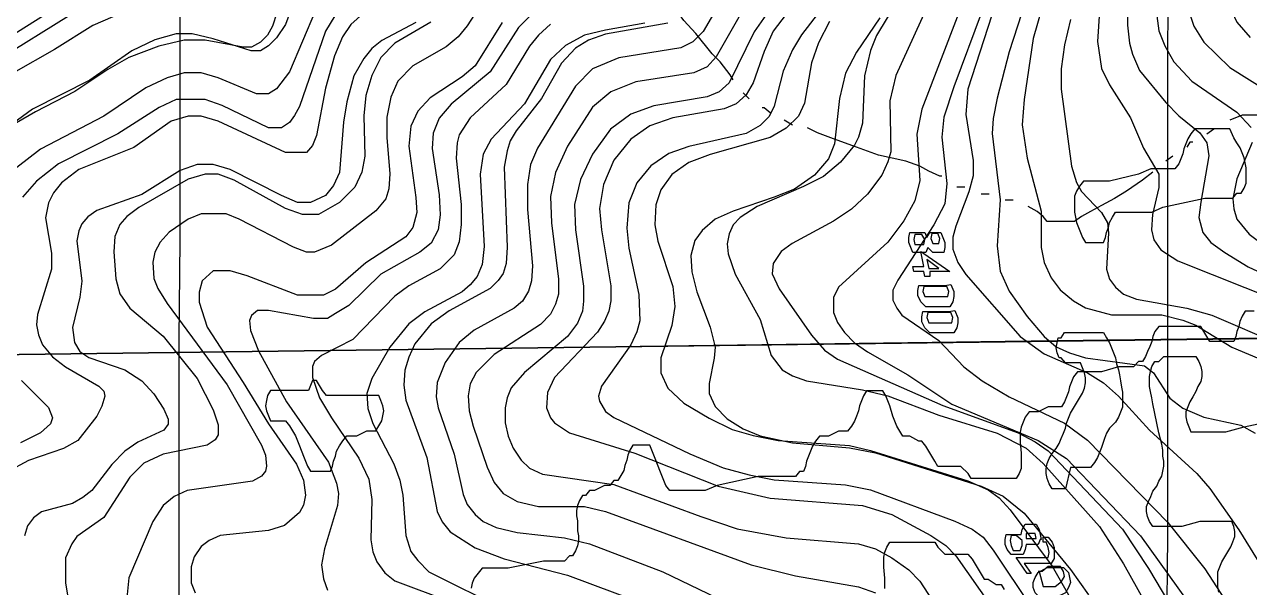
# Model space of a CAD drawing. Extents: x -0.82 to 6.83, y -0.63 to 7.9.
# Drawn here: x 1.762 to 2.406, y 3.809 to 4.105 of the extents above; entities that cross this region are included whole.
import ezdxf

# ---------------------------------------------------------------- set-up
doc = ezdxf.new("R2010")
doc.units = 0
for name, color, linetype in [('Elevations', 7, 'CONTINUOUS'), ('Grid', 7, 'CONTINUOUS'), ('topo', 7, 'CONTINUOUS'), ('topo_grid', 7, 'CONTINUOUS'), ('water', 7, 'CONTINUOUS'), ('white', 7, 'CONTINUOUS')]:
    doc.layers.add(name, color=color, linetype=linetype)

msp = doc.modelspace()

# ---------------------------------------------------------------- linework, layer by layer
at = {"layer": 'Elevations', "color": 1}
for points in [[(2.235404, 3.995707), (2.23646, 3.993061), (2.238042, 3.995707), (2.240151, 3.995707), (2.242259, 3.995707), (2.243842, 3.995707), (2.244895, 3.993061), (2.24595, 3.990415), (2.24595, 3.98777), (2.245424, 3.985124), (2.244368, 3.985124), (2.242786, 3.985124), (2.241204, 3.985124), (2.239621, 3.985124), (2.236986, 3.98777), (2.235931, 3.985124), (2.233822, 3.985124), (2.231187, 3.985124), (2.229078, 3.985124), (2.228025, 3.98777), (2.226969, 3.990415), (2.226969, 3.993061), (2.227496, 3.995707), (2.228551, 3.995707), (2.230133, 3.995707), (2.232242, 3.995707), (2.233824, 3.995707)], [(2.230659, 3.989384), (2.233294, 3.989384), (2.234876, 3.989384), (2.235403, 3.992029), (2.233821, 3.994675), (2.232768, 3.994675), (2.231185, 3.994675), (2.23013, 3.994675), (2.229603, 3.992029), (2.23013, 3.989384)], [(2.239622, 3.989913), (2.241731, 3.989913), (2.242786, 3.989913), (2.243313, 3.992559), (2.242257, 3.995204), (2.240149, 3.995204), (2.239095, 3.995204), (2.238566, 3.992559)], [(2.234877, 3.984648), (2.248585, 3.975123), (2.248585, 3.975123), (2.23804, 3.975123), (2.23804, 3.972477), (2.235405, 3.972477), (2.234878, 3.975123), (2.229605, 3.975123), (2.229076, 3.977768), (2.234876, 3.977768), (2.233296, 3.985706)], [(2.236459, 3.981473), (2.237512, 3.97671), (2.242785, 3.97671)], [(2.249112, 3.968296), (2.250694, 3.964592), (2.250694, 3.961946), (2.250168, 3.9593), (2.248586, 3.956655), (2.246477, 3.956655), (2.240678, 3.956655), (2.235932, 3.956655), (2.233297, 3.9593), (2.231717, 3.962475), (2.231717, 3.965121), (2.232244, 3.967767), (2.233826, 3.967767), (2.235934, 3.967767), (2.241734, 3.967767), (2.245952, 3.967767)], [(2.23804, 3.961973), (2.241204, 3.961973), (2.245422, 3.961973), (2.247531, 3.961973), (2.248057, 3.964619), (2.247001, 3.967264), (2.244366, 3.967264), (2.240675, 3.967264), (2.237513, 3.967264), (2.234878, 3.967264), (2.234351, 3.964619), (2.235404, 3.961973)], [(2.251221, 3.954591), (2.252803, 3.950887), (2.252803, 3.948241), (2.252277, 3.945595), (2.250695, 3.942949), (2.248586, 3.942949), (2.242786, 3.942949), (2.238041, 3.942949), (2.235403, 3.945595), (2.233821, 3.94877), (2.233821, 3.951416), (2.234347, 3.954062), (2.235929, 3.954062), (2.238038, 3.954062), (2.243838, 3.954062), (2.248056, 3.954062)], [(2.240149, 3.948267), (2.243313, 3.948267), (2.247531, 3.948267), (2.24964, 3.948267), (2.250166, 3.950913), (2.24911, 3.953559), (2.246475, 3.953559), (2.242784, 3.953559), (2.239622, 3.953559), (2.236987, 3.953559), (2.23646, 3.950913), (2.237513, 3.948267)], [(2.295511, 3.839656), (2.296037, 3.83701), (2.296564, 3.834364), (2.296037, 3.834364), (2.294984, 3.831718), (2.291821, 3.831718), (2.288657, 3.831718), (2.288131, 3.829073), (2.287078, 3.826427), (2.284969, 3.826427), (2.28286, 3.826427), (2.280752, 3.826427), (2.278643, 3.829073), (2.277587, 3.831718), (2.277587, 3.834364), (2.278114, 3.83701), (2.27917, 3.83701), (2.280752, 3.83701), (2.282334, 3.83701), (2.284443, 3.83701), (2.286025, 3.83701), (2.286551, 3.839656), (2.288134, 3.842302), (2.290242, 3.842302), (2.292351, 3.842302), (2.293933, 3.842302)], [(2.283385, 3.836481), (2.282329, 3.836481), (2.280747, 3.836481), (2.280221, 3.833835), (2.280747, 3.831189), (2.281803, 3.828543), (2.283385, 3.828543), (2.284438, 3.828543), (2.285494, 3.828543), (2.286547, 3.831189), (2.286547, 3.833835)], [(2.30342, 3.824363), (2.301838, 3.821717), (2.299729, 3.821717), (2.29762, 3.821717), (2.294985, 3.821717), (2.287604, 3.821717), (2.291294, 3.816425), (2.289185, 3.816425), (2.283386, 3.824892), (2.284439, 3.824892), (2.293931, 3.824892), (2.296566, 3.824892), (2.298148, 3.824892), (2.300257, 3.824892), (2.300783, 3.827538), (2.300257, 3.830184), (2.299201, 3.83283), (2.297619, 3.83283), (2.297619, 3.835475), (2.300257, 3.835475), (2.302366, 3.83283), (2.303419, 3.830184), (2.303419, 3.827538)], [(2.288657, 3.837539), (2.288657, 3.834893), (2.290766, 3.834893), (2.292874, 3.834893), (2.29393, 3.834893), (2.293401, 3.837539), (2.291292, 3.837539), (2.28971, 3.837539)], [(2.308165, 3.8196), (2.3108, 3.816955), (2.311329, 3.814309), (2.311856, 3.811663), (2.3108, 3.809017), (2.309218, 3.806371), (2.303946, 3.803725), (2.299728, 3.803725), (2.296037, 3.803725), (2.293402, 3.806371), (2.292346, 3.809017), (2.292346, 3.811663), (2.293402, 3.814309), (2.294984, 3.816955), (2.299729, 3.8196), (2.303947, 3.8196)], [(2.29762, 3.809599), (2.300258, 3.809599), (2.303948, 3.809599), (2.307112, 3.812245), (2.308694, 3.814891), (2.308168, 3.817537), (2.306588, 3.820183), (2.30342, 3.820183), (2.300257, 3.820183), (2.297093, 3.817537), (2.29604, 3.817537), (2.294984, 3.817537), (2.294984, 3.817537), (2.295511, 3.817537)]]:
    msp.add_lwpolyline(points, close=True, dxfattribs=at)
at = {"layer": 'Grid', "color": 1}
for points in [[(1.664384, 3.930329), (1.665437, 4.136492), (1.666493, 4.342629), (1.667019, 4.55038), (1.667546, 4.761808), (1.873176, 4.764454), (2.078806, 4.767629), (2.284963, 4.770804), (2.490593, 4.77345), (2.488484, 4.564667), (2.487958, 4.534081), (2.486375, 4.356916), (2.485849, 4.325828), (2.484267, 4.148663), (2.48374, 4.117548), (2.482158, 3.940938), (2.277582, 3.938293), (2.073007, 3.935647), (1.868431, 3.933001)], [(1.659111, 3.10467), (1.660693, 3.310807), (1.661749, 3.517499), (1.662802, 3.724165), (1.664384, 3.930329), (1.868432, 3.932974), (2.073008, 3.93562), (2.277583, 3.938266), (2.482159, 3.940912), (2.482159, 3.908739), (2.482159, 3.732632), (2.482159, 3.700485), (2.482159, 3.524378), (2.481633, 3.492205), (2.481633, 3.316125), (2.481633, 3.283422), (2.481633, 3.107845), (2.276002, 3.107845), (2.070373, 3.107845), (1.864743, 3.107845)]]:
    msp.add_lwpolyline(points, close=True, dxfattribs=at)
at = {"layer": 'topo', "color": 2}
for points in [[(2.406235, 4.211104), (2.400435, 4.184223), (2.394108, 4.173639), (2.375128, 4.155119), (2.366692, 4.144535), (2.360365, 4.130777), (2.357201, 4.117548), (2.357201, 4.10961), (2.358257, 4.101673), (2.36142, 4.093735), (2.366166, 4.085269), (2.375656, 4.075214), (2.399382, 4.05881), (2.406763, 4.050873)], [(2.406234, 4.170782), (2.383563, 4.146969), (2.377763, 4.137444), (2.374072, 4.127919), (2.373019, 4.119982), (2.374072, 4.112044), (2.37671, 4.104107), (2.381982, 4.09564), (2.39569, 4.082411), (2.429434, 4.061244)], [(2.419946, 4.164855), (2.401493, 4.143689), (2.397275, 4.135222), (2.395166, 4.12993), (2.39411, 4.121993), (2.395693, 4.114055), (2.399384, 4.106118), (2.406238, 4.09818)], [(2.283385, 4.149536), (2.258078, 4.070981), (2.257022, 4.057752), (2.260713, 4.03341), (2.260713, 4.025473), (2.258604, 4.017006), (2.25175, 3.999014), (2.250168, 3.993194), (2.250168, 3.986844), (2.252803, 3.979964), (2.257021, 3.973614), (2.285492, 3.940938), (2.298146, 3.931943), (2.320818, 3.921888), (2.329254, 3.916597), (2.337162, 3.909718), (2.353507, 3.891726), (2.378292, 3.868972), (2.385146, 3.861034), (2.400436, 3.839338), (2.417308, 3.811928)], [(2.151041, 4.132338), (2.125734, 4.088047), (2.120988, 4.082755), (2.114134, 4.07958), (2.083554, 4.074818), (2.070373, 4.069526), (2.060882, 4.061588), (2.047701, 4.040951), (2.041374, 4.027193), (2.038738, 4.014493), (2.039265, 4.000734), (2.042956, 3.971207), (2.042956, 3.963269), (2.041374, 3.957978), (2.038739, 3.952686), (2.033467, 3.947394), (2.009213, 3.931519), (1.999718, 3.921994), (1.996555, 3.916173), (1.995502, 3.909823), (1.996028, 3.901886), (1.998137, 3.893948), (2.005518, 3.872253), (2.009213, 3.864315), (2.013958, 3.858494), (2.02134, 3.854261), (2.032412, 3.851615), (2.056665, 3.851615), (2.067737, 3.848969), (2.144188, 3.821029), (2.167387, 3.815208), (2.200608, 3.809388), (2.209571, 3.806213)], [(1.908502, 4.129242), (1.899538, 4.104901), (1.894793, 4.098021), (1.890575, 4.093788), (1.886357, 4.091142), (1.881612, 4.091142), (1.861577, 4.097492), (1.850505, 4.100138), (1.842069, 4.100138), (1.830997, 4.096963), (1.818866, 4.091142), (1.796721, 4.075796), (1.766668, 4.060451), (1.73767, 4.039284)], [(1.899539, 4.125274), (1.892685, 4.104107), (1.89005, 4.099344), (1.886359, 4.09564), (1.881614, 4.092994), (1.877396, 4.092994), (1.857361, 4.096699), (1.846288, 4.096699), (1.833107, 4.093524), (1.81729, 4.087703), (1.806213, 4.081353), (1.788814, 4.069711), (1.768252, 4.059128), (1.758234, 4.053307)], [(2.135755, 4.130221), (2.118883, 4.101223), (2.113611, 4.095931), (2.107284, 4.092756), (2.074595, 4.087465), (2.060886, 4.081644), (2.051923, 4.072648), (2.031888, 4.039945), (2.028197, 4.031479), (2.026615, 4.020895), (2.026615, 4.007666), (2.02925, 3.978139), (2.028723, 3.970201), (2.027141, 3.96491), (2.023977, 3.959618), (2.019759, 3.955914), (1.998665, 3.944272), (1.990756, 3.937922), (1.983375, 3.927339), (1.979157, 3.916755), (1.978631, 3.909347), (1.979684, 3.903526), (1.98812, 3.879185), (1.992865, 3.858018), (1.994974, 3.852726), (1.999192, 3.847435), (2.00341, 3.84373), (2.010269, 3.840555), (2.021341, 3.83791), (2.046122, 3.835264), (2.059303, 3.832089), (2.097792, 3.817272), (2.149462, 3.792401)], [(2.292867, 4.131174), (2.279686, 4.09056), (2.273359, 4.066219), (2.27125, 4.055635), (2.270724, 4.047698), (2.274942, 4.012905), (2.27336, 3.988563), (2.274942, 3.975334), (2.279687, 3.964751), (2.289177, 3.951522), (2.298141, 3.940938), (2.304467, 3.935647), (2.311322, 3.932472), (2.319758, 3.929826), (2.350865, 3.925593), (2.355615, 3.921888), (2.364051, 3.908659), (2.370905, 3.903368), (2.381977, 3.898605), (2.401485, 3.894372), (2.408866, 3.890138)], [(2.006566, 4.122337), (1.994962, 4.104345), (1.990217, 4.098524), (1.98389, 4.093233), (1.966491, 4.083178), (1.958582, 4.075241), (1.954891, 4.066774), (1.952782, 4.056191), (1.952782, 4.045608), (1.954364, 4.026558), (1.953838, 4.01862), (1.952255, 4.013328), (1.946984, 4.006978), (1.923784, 3.988987), (1.914822, 3.985283), (1.910613, 3.985283), (1.903759, 3.987928), (1.875288, 4.002745), (1.868433, 4.005391), (1.862106, 4.005391), (1.855252, 4.005391), (1.848398, 4.002745), (1.83838, 3.995866), (1.833635, 3.990574), (1.831, 3.985283), (1.829944, 3.979991), (1.830471, 3.971524), (1.832579, 3.966233), (1.837324, 3.958295), (1.86896, 3.915591), (1.886885, 3.883947), (1.888994, 3.878655), (1.889521, 3.872835), (1.888994, 3.870189), (1.886885, 3.867543), (1.882141, 3.864897), (1.847869, 3.860135), (1.841015, 3.85696), (1.835215, 3.852197), (1.829942, 3.84373), (1.817289, 3.814176), (1.816235, 3.803593)], [(2.160529, 4.122363), (2.145766, 4.101196), (2.132585, 4.074315), (2.127313, 4.069552), (2.120986, 4.066906), (2.093042, 4.062144), (2.080915, 4.057911), (2.07037, 4.049973), (2.06088, 4.036744), (2.054553, 4.023515), (2.051389, 4.010286), (2.051915, 3.997056), (2.056133, 3.967529), (2.056133, 3.959591), (2.055607, 3.9543), (2.052972, 3.94795), (2.047699, 3.941071), (2.025028, 3.922021), (2.018174, 3.914083), (2.016065, 3.908791), (2.015009, 3.9035), (2.015009, 3.895562), (2.016591, 3.888683), (2.019227, 3.882333), (2.023445, 3.875983), (2.027663, 3.87175), (2.034517, 3.868575), (2.071952, 3.863283), (2.117822, 3.84635), (2.136803, 3.84), (2.162638, 3.835237), (2.200604, 3.832062), (2.209567, 3.829416), (2.218003, 3.824654), (2.226966, 3.818304), (2.232766, 3.812483), (2.263873, 3.764488)], [(2.171612, 4.122548), (2.15579, 4.101382), (2.151046, 4.090798), (2.145245, 4.074394), (2.141555, 4.068044), (2.136282, 4.063282), (2.129955, 4.060636), (2.103067, 4.055873), (2.090939, 4.05164), (2.080921, 4.044761), (2.071958, 4.033648), (2.066686, 4.020948), (2.064578, 4.008248), (2.065631, 3.997136), (2.070376, 3.967608), (2.070376, 3.959671), (2.069323, 3.954379), (2.067214, 3.949088), (2.063523, 3.943267), (2.040852, 3.919454), (2.037161, 3.911517), (2.036634, 3.903579), (2.038743, 3.898288), (2.040852, 3.895642), (2.04876, 3.89035), (2.083031, 3.879767), (2.126793, 3.862304), (2.15421, 3.855954), (2.20272, 3.85225), (2.218011, 3.847488), (2.238573, 3.836375), (2.246482, 3.831083), (2.251754, 3.825792), (2.270208, 3.799333)], [(2.221699, 4.118818), (2.2101, 4.099239), (2.206936, 4.091301), (2.203773, 4.078072), (2.202717, 4.053201), (2.200608, 4.045793), (2.198499, 4.041559), (2.191117, 4.032564), (2.182154, 4.025155), (2.171609, 4.019864), (2.147351, 4.00928), (2.138388, 4.003459), (2.134698, 3.999755), (2.132587, 3.994993), (2.131534, 3.989701), (2.13206, 3.984409), (2.135752, 3.973826), (2.148932, 3.950014), (2.154733, 3.930964), (2.160531, 3.923555), (2.165805, 3.92038), (2.17319, 3.917734), (2.202716, 3.912972), (2.215897, 3.909797), (2.242786, 3.899743), (2.273366, 3.890218), (2.288656, 3.88228), (2.297619, 3.874343), (2.327145, 3.841138), (2.3398, 3.821558), (2.354035, 3.796158)], [(2.239623, 4.120855), (2.220114, 4.078151), (2.216951, 4.064922), (2.217478, 4.03804), (2.215895, 4.032749), (2.212732, 4.02587), (2.205351, 4.015815), (2.196915, 4.007878), (2.187424, 4.001528), (2.165802, 3.989886), (2.160004, 3.985653), (2.155786, 3.979303), (2.155259, 3.974011), (2.15895, 3.966074), (2.175826, 3.941732), (2.18268, 3.933795), (2.189534, 3.929032), (2.244895, 3.90469), (2.284438, 3.890403), (2.293401, 3.88564), (2.300256, 3.880878), (2.339272, 3.839762), (2.35298, 3.819124), (2.366693, 3.795841)], [(2.299202, 4.121464), (2.292348, 4.097651), (2.287603, 4.065478), (2.28655, 4.052249), (2.289185, 4.034786), (2.296567, 4.00682), (2.296567, 3.98777), (2.298149, 3.979832), (2.30184, 3.971895), (2.306585, 3.965545), (2.313439, 3.959724), (2.319766, 3.95602), (2.333475, 3.952315), (2.35984, 3.952315), (2.370912, 3.94967), (2.377767, 3.947024), (2.396748, 3.935382), (2.414147, 3.927974)], [(1.777737, 4.112891), (1.739775, 4.089079)], [(1.915349, 4.112309), (1.901642, 4.080162), (1.894788, 4.071166), (1.890569, 4.06852), (1.884243, 4.06852), (1.864207, 4.076987), (1.855244, 4.079633), (1.846289, 4.079633), (1.837326, 4.076987), (1.826254, 4.071695), (1.804105, 4.056879), (1.770888, 4.039416), (1.752962, 4.025658)], [(1.943823, 4.113896), (1.933806, 4.104901), (1.929588, 4.098551), (1.92537, 4.088496), (1.920625, 4.071563), (1.91588, 4.046692), (1.913769, 4.041401), (1.910606, 4.037696), (1.905861, 4.037696), (1.899534, 4.037696), (1.864209, 4.054101), (1.855245, 4.056746), (1.848398, 4.056746), (1.839435, 4.054101), (1.819927, 4.040342), (1.790924, 4.028701), (1.781961, 4.021821), (1.777743, 4.01653), (1.775108, 4.011238), (1.773526, 4.003301), (1.776688, 3.98478), (1.776688, 3.976313), (1.769308, 3.952501), (1.768781, 3.947209), (1.769834, 3.941917), (1.771943, 3.936626), (1.777216, 3.930276), (1.78407, 3.924984), (1.801469, 3.91493), (1.804104, 3.912284), (1.804631, 3.909638), (1.803051, 3.904346), (1.800413, 3.899055), (1.790397, 3.886355), (1.783014, 3.882121), (1.764562, 3.875771), (1.75349, 3.869951)], [(1.819388, 4.113473), (1.798298, 4.104477), (1.778263, 4.091777), (1.756646, 4.079606)], [(1.928012, 4.113579), (1.92063, 4.101408), (1.906922, 4.061853), (1.904286, 4.05709), (1.901651, 4.053386), (1.897433, 4.05074), (1.890578, 4.05074), (1.866325, 4.062382), (1.857362, 4.065557), (1.848399, 4.065557), (1.842072, 4.065557), (1.833109, 4.061324), (1.811492, 4.047565), (1.78038, 4.03169), (1.76878, 4.022695), (1.761399, 4.014228)], [(2.184794, 4.118077), (2.170553, 4.099556), (2.165808, 4.091619), (2.161063, 4.080506), (2.156318, 4.061985), (2.153683, 4.056694), (2.148937, 4.051931), (2.141556, 4.047698), (2.111503, 4.040819), (2.100958, 4.037114), (2.091468, 4.030764), (2.084086, 4.021769), (2.079868, 4.011185), (2.078815, 3.997956), (2.079868, 3.987373), (2.085141, 3.963031), (2.085667, 3.949273), (2.084085, 3.943452), (2.080922, 3.936573), (2.065631, 3.914877), (2.064049, 3.909585), (2.064575, 3.906939), (2.067738, 3.901648), (2.071956, 3.898473), (2.112027, 3.879423), (2.129426, 3.872014), (2.143134, 3.86831), (2.156315, 3.865664), (2.193754, 3.863019), (2.206935, 3.860373), (2.251224, 3.843969), (2.260187, 3.839735), (2.265987, 3.835502), (2.271259, 3.828623), (2.291822, 3.798037)], [(2.265463, 4.11223), (2.2507, 4.072145), (2.245427, 4.05627), (2.244374, 4.045687), (2.247009, 4.021345), (2.245956, 4.010762), (2.240156, 3.999649), (2.221175, 3.970651), (2.21854, 3.965359), (2.21854, 3.960068), (2.220648, 3.955834), (2.223284, 3.95213), (2.242792, 3.938901), (2.255973, 3.925143), (2.265464, 3.917734), (2.279699, 3.909268), (2.308698, 3.895509), (2.320824, 3.886514), (2.363008, 3.843281), (2.382516, 3.818939), (2.401497, 3.789411)], [(2.341906, 4.113129), (2.341906, 4.104663), (2.342962, 4.095138), (2.344544, 4.089317), (2.348234, 4.08085), (2.361947, 4.063917), (2.368801, 4.057038), (2.379873, 4.048042), (2.383564, 4.04275), (2.38462, 4.035871), (2.380402, 4.011529), (2.379346, 4.003592), (2.381455, 3.995654), (2.385673, 3.990363), (2.393055, 3.985071), (2.405181, 3.977663), (2.447361, 3.958083)], [(1.785644, 4.109372), (1.748737, 4.086618)], [(1.968074, 4.106091), (1.950147, 4.096566), (1.944875, 4.092333), (1.940657, 4.087041), (1.935384, 4.078045), (1.931694, 4.064287), (1.930112, 4.053704), (1.928003, 4.027245), (1.92484, 4.020366), (1.920621, 4.015075), (1.912713, 4.01137), (1.905859, 4.01137), (1.897423, 4.015075), (1.870533, 4.028833), (1.86157, 4.031479), (1.853134, 4.031479), (1.844171, 4.028304), (1.824136, 4.015604), (1.800405, 4.007137), (1.79566, 4.003962), (1.792496, 4.000258), (1.790916, 3.996554), (1.78986, 3.991262), (1.792496, 3.970095), (1.791443, 3.961629), (1.787751, 3.945754), (1.788807, 3.937816), (1.791442, 3.933054), (1.796187, 3.929879), (1.815168, 3.923529), (1.824136, 3.917708), (1.830463, 3.910829), (1.835735, 3.902891), (1.837844, 3.8976), (1.837844, 3.894954), (1.835735, 3.891779), (1.822027, 3.885429), (1.815168, 3.880666), (1.808314, 3.873787), (1.797769, 3.860029), (1.793024, 3.856325), (1.787751, 3.85315), (1.771407, 3.848916), (1.767189, 3.845741), (1.764025, 3.841508), (1.762443, 3.836216)], [(1.975985, 4.106224), (1.957004, 4.095111), (1.949623, 4.087703), (1.944877, 4.078178), (1.941714, 4.067594), (1.940659, 4.057011), (1.941185, 4.035844), (1.939603, 4.027378), (1.935912, 4.01944), (1.928003, 4.011503), (1.916931, 4.005153), (1.908495, 4.005153), (1.899532, 4.008328), (1.872643, 4.023144), (1.864207, 4.026319), (1.857361, 4.026319), (1.848398, 4.023674), (1.822563, 4.008857), (1.816236, 4.004094), (1.812541, 3.999861), (1.809906, 3.993511), (1.809379, 3.985574), (1.810432, 3.971286), (1.812541, 3.963349), (1.817818, 3.95594), (1.835217, 3.941124), (1.853144, 3.918899), (1.86158, 3.902494), (1.864215, 3.894557), (1.864215, 3.889265), (1.862633, 3.886619), (1.858415, 3.883974), (1.835216, 3.879211), (1.825199, 3.874449), (1.817817, 3.86704), (1.804104, 3.845874), (1.789869, 3.835819), (1.787234, 3.832115), (1.78407, 3.824707), (1.78407, 3.811478), (1.786705, 3.795603)], [(2.013435, 4.106065), (1.999195, 4.083311), (1.99234, 4.07749), (1.975469, 4.066377), (1.969142, 4.059498), (1.965451, 4.051561), (1.964395, 4.040977), (1.968086, 4.014096), (1.968612, 4.006158), (1.966504, 3.998221), (1.962814, 3.993458), (1.941724, 3.9797), (1.925906, 3.965941), (1.919579, 3.962766), (1.912725, 3.962766), (1.905871, 3.962766), (1.879509, 3.972821), (1.870546, 3.975466), (1.861583, 3.975466), (1.855783, 3.970175), (1.854201, 3.964354), (1.854201, 3.959062), (1.858419, 3.945833), (1.8774, 3.916835), (1.890581, 3.895139), (1.905344, 3.873972), (1.909035, 3.865506), (1.910088, 3.857568), (1.909035, 3.852276), (1.906926, 3.848572), (1.899017, 3.841693), (1.890581, 3.839047), (1.865273, 3.836401), (1.859474, 3.833756), (1.855255, 3.830581), (1.851565, 3.825289), (1.849983, 3.819997), (1.849983, 3.811531), (1.852092, 3.806239)], [(2.030306, 4.111833), (2.02187, 4.103366), (2.007107, 4.080083), (1.98654, 4.063149), (1.980213, 4.055741), (1.977051, 4.047804), (1.976524, 4.039866), (1.980215, 4.015524), (1.980741, 4.004941), (1.979686, 3.997004), (1.975995, 3.990124), (1.970196, 3.985362), (1.949633, 3.97372), (1.932761, 3.957316), (1.925907, 3.953083), (1.921689, 3.950437), (1.914308, 3.950437), (1.890582, 3.95467), (1.884782, 3.95467), (1.881619, 3.952024), (1.880563, 3.949379), (1.88109, 3.944087), (1.885308, 3.933504), (1.900071, 3.906595), (1.922215, 3.874978), (1.926433, 3.863865), (1.927489, 3.858574), (1.926962, 3.852224), (1.920108, 3.829469), (1.918526, 3.821003), (1.919579, 3.813594), (1.921688, 3.807774)], [(2.088297, 4.105641), (2.067735, 4.101937), (2.056663, 4.099291), (2.046645, 4.094), (2.038736, 4.086591), (2.025028, 4.063308), (2.007624, 4.044787), (2.003406, 4.03685), (2.001824, 4.026266), (2.003938, 3.988325), (2.00288, 3.9788), (2.000244, 3.97245), (1.996554, 3.968217), (1.992336, 3.964513), (1.972828, 3.953929), (1.964392, 3.947579), (1.954374, 3.935409), (1.944884, 3.919004), (1.942248, 3.911067), (1.942775, 3.903129), (1.94541, 3.895192), (1.956483, 3.874025), (1.959646, 3.865559), (1.961228, 3.857621), (1.96281, 3.836454), (1.965446, 3.827988), (1.969136, 3.823225), (1.974936, 3.817404), (2.015011, 3.797296)], [(2.100431, 4.105747), (2.067742, 4.099926), (2.058779, 4.096751), (2.051925, 4.092518), (2.044543, 4.084581), (2.033998, 4.06606), (2.020817, 4.049126), (2.017654, 4.043835), (2.016072, 4.038543), (2.014489, 4.030076), (2.016072, 3.987902), (2.015545, 3.979435), (2.013963, 3.974144), (2.011322, 3.970439), (2.007104, 3.966206), (1.985487, 3.954564), (1.975997, 3.947685), (1.967561, 3.937102), (1.964398, 3.930223), (1.962289, 3.923344), (1.961763, 3.915406), (1.962816, 3.907469), (1.973888, 3.877412), (1.979161, 3.848943), (1.981796, 3.843651), (1.986015, 3.838359), (1.999195, 3.829893), (2.01449, 3.824072), (2.047706, 3.815605), (2.09885, 3.796555)], [(2.185318, 4.106515), (2.179518, 4.095402), (2.175827, 4.084819), (2.172137, 4.063652), (2.168973, 4.056773), (2.162646, 4.050423), (2.154205, 4.04566), (2.122572, 4.036665), (2.1115, 4.032431), (2.102536, 4.026081), (2.096736, 4.018144), (2.094099, 4.010206), (2.093572, 3.999623), (2.095154, 3.991156), (2.103063, 3.967344), (2.104116, 3.95676), (2.102534, 3.946706), (2.096734, 3.929773), (2.096734, 3.921835), (2.100425, 3.913898), (2.108861, 3.90596), (2.122042, 3.898023), (2.134168, 3.892202), (2.145241, 3.889027), (2.158422, 3.886381), (2.19586, 3.883735), (2.206933, 3.88109), (2.258075, 3.865215), (2.26862, 3.860452), (2.27442, 3.856219), (2.28022, 3.849869), (2.302364, 3.820341), (2.328726, 3.773933)], [(2.211684, 4.10842), (2.199558, 4.090428), (2.193758, 4.079315), (2.190595, 4.066086), (2.187957, 4.042274), (2.184794, 4.034336), (2.177412, 4.02587), (2.166863, 4.018461), (2.156318, 4.014228), (2.134701, 4.00682), (2.125211, 4.002586), (2.118356, 3.996765), (2.114666, 3.991474), (2.112557, 3.983536), (2.113084, 3.97507), (2.115719, 3.964486), (2.122573, 3.945965), (2.125211, 3.935382), (2.124685, 3.929561), (2.122047, 3.916332), (2.122047, 3.91104), (2.125211, 3.904161), (2.131538, 3.897811), (2.139974, 3.89252), (2.148937, 3.888815), (2.165809, 3.885111), (2.195866, 3.882465), (2.209574, 3.87982), (2.264935, 3.862357), (2.276535, 3.857065), (2.287607, 3.84807), (2.31186, 3.818542), (2.32135, 3.805313)], [(2.253332, 4.111118), (2.233824, 4.060504), (2.231189, 4.047274), (2.232771, 4.022933), (2.230133, 4.012349), (2.224334, 4.001766), (2.215898, 3.990654), (2.190063, 3.966841), (2.187425, 3.961549), (2.187425, 3.953612), (2.189534, 3.94832), (2.193225, 3.943029), (2.198498, 3.937737), (2.205352, 3.932974), (2.226442, 3.920804), (2.24964, 3.905458), (2.294983, 3.886408), (2.309746, 3.876883), (2.348762, 3.836296), (2.388837, 3.780416)], [(2.311853, 4.107546), (2.308691, 4.094317), (2.307108, 4.081617), (2.307108, 4.071034), (2.312381, 4.030447), (2.315017, 4.02198), (2.317652, 4.017218), (2.328197, 4.006105), (2.33136, 4.000814), (2.331886, 3.995522), (2.330833, 3.976472), (2.332415, 3.97118), (2.335579, 3.966947), (2.339797, 3.963243), (2.346651, 3.960597), (2.373018, 3.955834), (2.386199, 3.95213), (2.422052, 3.936784)], [(2.327145, 4.111965), (2.326092, 4.09609), (2.3282, 4.081803), (2.332418, 4.073336), (2.34349, 4.055873), (2.350344, 4.039998), (2.358257, 4.02624), (2.358257, 4.019361), (2.355089, 4.005073), (2.354563, 3.997136), (2.355621, 3.991844), (2.359312, 3.986553), (2.368275, 3.980732), (2.421527, 3.959565)], [(2.038736, 4.105139), (2.032409, 4.099318), (2.027663, 4.093497), (2.015537, 4.073389), (1.996551, 4.055926), (1.990752, 4.04693), (1.989696, 4.042697), (1.98917, 4.03476), (1.991805, 4.010418), (1.991805, 3.999835), (1.990752, 3.990839), (1.988116, 3.98396), (1.980734, 3.976551), (1.96439, 3.967555), (1.957008, 3.962264), (1.934864, 3.93951), (1.918519, 3.931043), (1.914829, 3.927868), (1.913774, 3.925222), (1.913774, 3.919401), (1.917465, 3.908818), (1.923792, 3.898235), (1.938028, 3.877068), (1.943299, 3.865955), (1.944882, 3.855372), (1.944355, 3.834205), (1.945408, 3.827855), (1.947517, 3.822564), (1.951735, 3.816743), (1.957007, 3.81251), (1.985479, 3.801926)], [(2.407292, 4.042935), (2.399383, 4.023885), (2.397274, 4.013302), (2.397801, 4.00801), (2.399383, 4.002719), (2.40571, 3.994781), (2.416255, 3.986844)], [(1.76087, 3.91792), (1.775107, 3.903632), (1.777215, 3.89834), (1.77616, 3.895165), (1.770887, 3.890403), (1.760343, 3.885111)]]:
    msp.add_lwpolyline(points, dxfattribs=at)
at = {"layer": 'topo_grid', "color": 7}
for points in [[(1.843644, 3.785337), (1.843644, 3.83701), (1.843644, 3.888683), (1.843644, 3.939827), (1.844171, 3.9915), (1.844171, 4.042644), (1.844171, 4.094317), (1.844171, 4.145964), (1.844171, 4.197108), (1.844697, 4.248781), (1.844697, 4.299925), (1.844697, 4.351598), (1.844697, 4.403271), (1.844697, 4.454415), (1.844697, 4.506088), (1.845224, 4.557232), (1.845224, 4.608905), (1.845224, 4.660579), (1.845224, 4.711723)], [(2.362466, 3.784808), (2.362993, 3.835952), (2.362993, 3.887625), (2.362993, 3.938769), (2.362993, 3.990442), (2.362993, 4.042115), (2.362993, 4.093259), (2.363519, 4.144932), (2.363519, 4.196076), (2.363519, 4.247723), (2.363519, 4.299396), (2.363519, 4.35054), (2.363519, 4.402213), (2.364046, 4.453357), (2.364046, 4.50503), (2.364046, 4.556703), (2.364046, 4.607847), (2.364046, 4.65952), (2.364573, 4.710664)]]:
    msp.add_lwpolyline(points, dxfattribs=at)
at = {"layer": 'water', "color": 4}
for points in [[(2.134698, 4.075849), (2.133116, 4.078495), (2.127844, 4.085374), (2.123626, 4.089608), (2.11519, 4.100191), (2.108863, 4.10707), (2.102008, 4.116595), (2.095681, 4.128766), (2.092518, 4.133529), (2.089882, 4.136704)], [(2.143134, 4.065848), (2.139971, 4.069023)], [(2.46107, 4.072701), (2.458435, 4.070055), (2.452108, 4.061059), (2.448945, 4.057355), (2.445781, 4.054709), (2.440509, 4.052063), (2.434709, 4.052063), (2.429964, 4.052063), (2.422582, 4.054709), (2.419419, 4.054709), (2.414674, 4.057355), (2.4094, 4.057355), (2.40571, 4.057355), (2.402019, 4.057355), (2.395692, 4.054709)], [(2.154206, 4.058466), (2.151043, 4.061112), (2.149987, 4.061112)], [(2.165806, 4.052116), (2.161588, 4.054762)], [(2.244367, 4.025235), (2.243314, 4.025235), (2.237514, 4.02788), (2.232769, 4.030526), (2.225387, 4.033172), (2.211152, 4.036347), (2.199552, 4.04058), (2.187426, 4.044814), (2.17899, 4.047989), (2.173717, 4.050635)], [(2.387254, 4.050026), (2.383563, 4.04738), (2.383563, 4.04738)], [(2.376182, 4.043173), (2.3746, 4.043173), (2.373017, 4.040528)], [(2.365636, 4.035791), (2.361946, 4.033146)], [(2.355091, 4.027351), (2.349819, 4.023118), (2.341383, 4.017297), (2.335056, 4.013593), (2.328202, 4.009889), (2.322402, 4.006714), (2.317657, 4.004068), (2.313966, 4.001422), (2.311331, 4.001422), (2.307113, 4.001422), (2.303949, 4.001422), (2.299731, 4.001422), (2.297622, 4.004068), (2.294458, 4.006714), (2.289713, 4.00936)], [(2.256494, 4.01944), (2.252276, 4.01944), (2.252276, 4.01944)], [(2.269148, 4.015736), (2.26493, 4.015736)], [(2.281802, 4.012588), (2.280748, 4.012588), (2.277585, 4.012588)]]:
    msp.add_lwpolyline(points, dxfattribs=at)
at = {"layer": 'white', "color": 7}
for points in [[(2.39569, 4.050211), (2.393056, 4.050211), (2.39042, 4.050211), (2.387783, 4.050211), (2.385147, 4.050211), (2.382512, 4.050211), (2.379877, 4.050211), (2.377239, 4.050211), (2.37513, 4.047565), (2.373548, 4.04492), (2.372492, 4.042274), (2.371439, 4.039628), (2.370913, 4.036982), (2.369857, 4.034336), (2.368804, 4.03169), (2.366695, 4.029045), (2.364587, 4.029045), (2.362478, 4.029045), (2.359843, 4.029045), (2.357205, 4.029045), (2.354042, 4.029045), (2.347715, 4.026399), (2.33242, 4.022695), (2.329257, 4.022695), (2.326621, 4.022695), (2.323457, 4.022695), (2.320822, 4.022695), (2.318713, 4.022695), (2.316605, 4.020049), (2.315022, 4.017403), (2.313969, 4.014757), (2.313969, 4.012111), (2.313969, 4.009465), (2.313969, 4.00629), (2.314496, 4.003645), (2.315022, 4.000999), (2.316075, 3.998353), (2.317131, 3.995707), (2.318187, 3.993061), (2.319766, 3.990415), (2.321875, 3.990415), (2.323457, 3.990415), (2.325566, 3.990415), (2.327675, 3.990415), (2.329257, 3.990415), (2.330315, 3.993061), (2.330844, 3.995707), (2.331895, 3.998353), (2.332421, 4.000999), (2.334004, 4.003645), (2.335588, 4.00629), (2.337692, 4.00629), (2.339806, 4.00629), (2.342441, 4.00629), (2.345604, 4.00629), (2.348242, 4.00629), (2.351405, 4.00629), (2.354568, 4.00629), (2.360368, 4.008936), (2.382512, 4.013699), (2.388839, 4.013699), (2.391477, 4.013699), (2.39464, 4.013699), (2.397275, 4.013699), (2.399384, 4.016345), (2.401492, 4.016345), (2.403075, 4.01899), (2.40413, 4.021636), (2.40413, 4.024282), (2.40413, 4.026928), (2.40413, 4.029574), (2.403604, 4.03222), (2.403077, 4.034865), (2.402024, 4.037511), (2.400969, 4.040157), (2.399386, 4.042803), (2.397804, 4.045449), (2.39569, 4.050211)], [(2.309219, 3.861008), (2.306584, 3.861008), (2.303949, 3.861008), (2.302366, 3.861008), (2.300784, 3.863654), (2.299731, 3.866299), (2.299205, 3.868945), (2.299205, 3.871591), (2.299731, 3.874237), (2.300784, 3.876883), (2.302366, 3.879529), (2.304475, 3.882174), (2.306057, 3.88482), (2.30711, 3.887466), (2.308166, 3.890112), (2.309219, 3.892758), (2.309746, 3.895404), (2.310801, 3.898049), (2.311854, 3.900695), (2.313436, 3.903341), (2.315019, 3.905987), (2.316598, 3.908633), (2.31818, 3.911279), (2.319236, 3.913924), (2.319763, 3.91657), (2.319763, 3.919216), (2.319236, 3.921862), (2.31818, 3.924508), (2.317127, 3.927154), (2.315019, 3.927154), (2.31291, 3.927154), (2.310801, 3.927154), (2.309219, 3.927154), (2.30711, 3.929799), (2.306057, 3.929799), (2.305002, 3.932445), (2.304475, 3.935091), (2.305002, 3.937737), (2.305528, 3.940383), (2.30711, 3.940383), (2.308693, 3.943029), (2.31133, 3.943029), (2.313439, 3.943029), (2.316602, 3.943029), (2.319237, 3.943029), (2.321875, 3.943029), (2.32451, 3.943029), (2.327146, 3.943029), (2.329254, 3.943029), (2.330837, 3.940383), (2.332419, 3.937737), (2.333472, 3.935091), (2.334525, 3.932445), (2.335581, 3.929799), (2.336107, 3.926624), (2.337163, 3.923449), (2.337689, 3.920804), (2.338216, 3.917629), (2.338742, 3.914454), (2.339269, 3.911808), (2.339269, 3.909162), (2.339269, 3.906516), (2.339269, 3.90387), (2.338213, 3.901224), (2.33716, 3.898579), (2.335578, 3.895933), (2.332415, 3.892758), (2.330833, 3.890112), (2.329777, 3.887466), (2.328195, 3.882704), (2.327139, 3.880058), (2.326086, 3.877412), (2.324504, 3.874766), (2.322395, 3.87212), (2.319761, 3.87212), (2.317126, 3.87212), (2.314488, 3.87212), (2.311855, 3.87212), (2.30922, 3.861008)], [(1.911666, 3.912575), (1.909032, 3.912575), (1.906394, 3.912575), (1.903759, 3.912575), (1.901123, 3.912575), (1.897959, 3.912575), (1.895851, 3.912575), (1.893215, 3.912575), (1.891633, 3.912575), (1.890051, 3.909929), (1.889525, 3.907283), (1.888998, 3.904638), (1.889525, 3.901992), (1.890578, 3.899346), (1.891633, 3.8967), (1.893742, 3.8967), (1.895324, 3.8967), (1.897433, 3.8967), (1.899542, 3.8967), (1.90165, 3.894054), (1.903233, 3.891408), (1.904815, 3.888763), (1.905868, 3.886117), (1.906924, 3.883471), (1.909032, 3.878179), (1.910085, 3.875533), (1.911141, 3.872888), (1.912723, 3.870242), (1.913779, 3.870242), (1.915888, 3.870242), (1.917996, 3.870242), (1.919579, 3.870242), (1.921687, 3.870242), (1.923269, 3.870242), (1.924325, 3.872888), (1.924852, 3.875533), (1.925905, 3.878179), (1.926431, 3.880825), (1.928013, 3.883471), (1.929596, 3.886117), (1.931704, 3.888763), (1.93434, 3.888763), (1.936975, 3.888763), (1.942248, 3.891408), (1.944357, 3.891408), (1.946992, 3.891408), (1.948574, 3.894054), (1.950156, 3.8967), (1.950683, 3.899346), (1.951209, 3.901992), (1.950683, 3.904638), (1.949627, 3.907283), (1.948574, 3.909929), (1.946465, 3.909929), (1.944357, 3.909929), (1.941721, 3.909929), (1.939083, 3.909929), (1.933284, 3.909929), (1.930647, 3.909929), (1.927484, 3.909929), (1.925375, 3.909929), (1.92274, 3.909929), (1.921158, 3.909929), (1.919049, 3.912575), (1.917467, 3.915221), (1.915885, 3.917867), (1.913776, 3.917867), (1.911665, 3.912575)]]:
    msp.add_lwpolyline(points, close=True, dxfattribs=at)
for points in [[(2.408346, 3.954247), (2.40571, 3.954247), (2.403602, 3.954247), (2.40202, 3.951601), (2.400966, 3.948955), (2.40044, 3.946309), (2.399384, 3.943664), (2.398858, 3.941018), (2.397805, 3.938372), (2.396223, 3.938372), (2.394114, 3.938372), (2.392532, 3.938372), (2.390423, 3.938372), (2.388314, 3.938372), (2.386732, 3.938372), (2.38515, 3.938372), (2.383567, 3.941018), (2.381985, 3.943664), (2.380403, 3.946309), (2.378294, 3.946309), (2.375656, 3.946309), (2.373021, 3.946309), (2.370386, 3.946309), (2.367751, 3.946309), (2.365113, 3.946309), (2.362478, 3.946309), (2.360369, 3.946309), (2.35826, 3.946309), (2.356151, 3.943664), (2.355098, 3.941018), (2.354572, 3.938372), (2.353516, 3.935726), (2.352463, 3.93308), (2.351407, 3.930434), (2.349825, 3.927789), (2.347716, 3.927789), (2.345079, 3.925143), (2.342443, 3.925143), (2.339808, 3.925143), (2.337173, 3.925143), (2.328205, 3.922497), (2.325569, 3.922497), (2.322406, 3.922497), (2.319769, 3.922497), (2.31766, 3.922497), (2.315551, 3.922497), (2.313442, 3.919851), (2.312389, 3.917205), (2.311334, 3.914559), (2.310807, 3.911914), (2.309754, 3.909268), (2.308698, 3.906622), (2.307119, 3.903976), (2.30501, 3.903976), (2.302372, 3.903976), (2.300263, 3.903976), (2.294992, 3.90133), (2.292356, 3.90133), (2.290248, 3.90133), (2.288139, 3.898684), (2.287083, 3.896039), (2.28603, 3.893393), (2.285504, 3.890747), (2.285504, 3.888101), (2.285504, 3.885455), (2.28603, 3.879634), (2.28603, 3.876989), (2.28603, 3.874343), (2.28603, 3.871697), (2.284974, 3.869051), (2.283392, 3.866405), (2.281284, 3.866405), (2.279175, 3.866405), (2.276537, 3.866405), (2.273902, 3.866405), (2.271266, 3.866405), (2.268631, 3.866405), (2.265996, 3.866405), (2.263885, 3.866405), (2.261249, 3.866405), (2.259667, 3.866405), (2.258088, 3.869051), (2.254396, 3.872755), (2.252814, 3.872755), (2.250705, 3.872755), (2.248597, 3.872755), (2.246488, 3.872755), (2.244379, 3.872755), (2.24227, 3.872755), (2.240691, 3.875401), (2.239109, 3.878047), (2.237526, 3.880693), (2.235947, 3.883339), (2.233838, 3.885984), (2.232256, 3.885984), (2.227511, 3.88863), (2.225402, 3.88863), (2.22382, 3.88863), (2.222238, 3.891276), (2.220656, 3.893922), (2.219603, 3.896568), (2.218547, 3.899214), (2.216965, 3.904505), (2.215909, 3.907151), (2.214856, 3.909797), (2.213274, 3.912443), (2.211692, 3.912443), (2.21011, 3.912443), (2.208527, 3.912443), (2.206419, 3.912443), (2.204836, 3.912443), (2.203254, 3.909797), (2.202201, 3.907151), (2.201145, 3.904505), (2.200619, 3.901859), (2.199566, 3.899214), (2.19851, 3.896568), (2.196928, 3.893922), (2.194819, 3.891276), (2.192184, 3.891276), (2.190075, 3.891276), (2.184803, 3.88863), (2.182168, 3.88863), (2.180059, 3.88863), (2.177951, 3.885984), (2.176368, 3.883339), (2.175313, 3.880693), (2.17426, 3.878047), (2.173204, 3.875401), (2.172677, 3.872755), (2.171624, 3.870109), (2.169516, 3.870109), (2.167407, 3.867464), (2.165298, 3.867464), (2.162663, 3.867464), (2.160025, 3.867464), (2.156862, 3.867464), (2.154227, 3.867464), (2.1479, 3.867464), (2.126278, 3.862701), (2.119951, 3.860055), (2.116788, 3.860055), (2.114153, 3.860055), (2.110974, 3.860055), (2.108339, 3.860055), (2.105703, 3.860055), (2.103595, 3.860055), (2.101486, 3.860055), (2.099377, 3.862701), (2.098322, 3.865347), (2.097268, 3.867993), (2.096213, 3.870639), (2.094104, 3.87593), (2.093051, 3.878576), (2.091995, 3.881222), (2.090942, 3.883868), (2.08936, 3.883868), (2.087778, 3.883868), (2.085669, 3.883868), (2.08356, 3.883868), (2.081978, 3.883868), (2.080396, 3.881222), (2.07934, 3.878576), (2.078814, 3.87593), (2.077761, 3.873284), (2.077234, 3.870639), (2.075652, 3.867993), (2.07407, 3.865347), (2.071961, 3.865347), (2.069852, 3.862701), (2.067217, 3.862701), (2.061945, 3.860055), (2.059307, 3.860055), (2.057198, 3.857409), (2.055619, 3.857409), (2.054037, 3.854764), (2.052984, 3.852118), (2.052454, 3.849472), (2.052454, 3.846826), (2.052984, 3.84418), (2.052984, 3.838889), (2.05351, 3.836243), (2.05351, 3.833597), (2.052984, 3.830951), (2.051928, 3.828305), (2.050346, 3.825659), (2.048763, 3.825659), (2.046126, 3.823014), (2.04349, 3.823014), (2.040855, 3.823014), (2.03822, 3.823014), (2.035056, 3.823014), (2.016603, 3.819309), (2.013439, 3.819309), (2.010276, 3.819309), (2.007638, 3.819309), (2.005003, 3.819309), (2.002894, 3.819309), (2.000785, 3.816664), (1.998677, 3.814018), (1.997623, 3.811372), (1.997097, 3.808726)], [(2.389896, 3.806715), (2.389369, 3.809361), (2.389369, 3.812007), (2.389369, 3.814653), (2.389369, 3.817299), (2.390422, 3.819944), (2.391475, 3.82259), (2.393057, 3.825236), (2.39464, 3.827882), (2.396222, 3.830528), (2.397275, 3.833174), (2.39833, 3.835819), (2.39833, 3.838465), (2.397804, 3.841111), (2.396748, 3.843757), (2.395166, 3.843757), (2.393584, 3.843757), (2.390946, 3.843757), (2.388837, 3.843757), (2.385674, 3.843757), (2.383036, 3.843757), (2.379872, 3.843757), (2.370382, 3.841111), (2.367747, 3.841111), (2.364583, 3.841111), (2.361946, 3.841111), (2.35931, 3.841111), (2.356673, 3.841111), (2.355091, 3.841111), (2.353509, 3.843757), (2.352456, 3.846403), (2.351929, 3.849049), (2.351929, 3.851694), (2.352985, 3.85434), (2.354041, 3.856986), (2.355094, 3.859632), (2.357202, 3.862278), (2.358255, 3.864924), (2.359838, 3.867569), (2.360364, 3.870215), (2.360891, 3.872861), (2.360891, 3.875507), (2.360364, 3.878153), (2.360364, 3.881328), (2.359838, 3.884503), (2.358255, 3.890324), (2.355092, 3.905669), (2.354566, 3.908844), (2.354039, 3.912019), (2.353513, 3.914665), (2.353513, 3.917311), (2.353513, 3.919957), (2.354039, 3.922603), (2.354566, 3.925249), (2.356148, 3.927894), (2.358257, 3.927894), (2.360892, 3.93054), (2.363001, 3.93054), (2.366164, 3.93054), (2.368802, 3.93054), (2.371437, 3.93054), (2.374072, 3.93054), (2.376181, 3.93054), (2.377763, 3.93054), (2.379345, 3.927894), (2.380398, 3.925249), (2.380925, 3.922603), (2.380925, 3.919957), (2.380398, 3.917311), (2.378816, 3.914665), (2.377763, 3.912019), (2.376181, 3.909374), (2.374599, 3.906728), (2.373546, 3.904082), (2.37249, 3.901436), (2.37249, 3.89879), (2.373016, 3.896144), (2.374072, 3.893499), (2.375125, 3.890853), (2.377234, 3.890853), (2.379343, 3.890853), (2.381981, 3.890853), (2.384616, 3.890853), (2.387779, 3.890853), (2.390414, 3.890853), (2.393578, 3.890853), (2.403068, 3.893499), (2.425213, 3.898261)], [(2.214324, 3.80862), (2.214324, 3.811266), (2.214324, 3.813912), (2.213797, 3.819733), (2.213797, 3.822379), (2.213797, 3.825024), (2.214324, 3.82767), (2.215377, 3.830316), (2.216959, 3.832962), (2.218541, 3.832962), (2.221177, 3.832962), (2.223285, 3.832962), (2.226449, 3.832962), (2.229085, 3.832962), (2.23172, 3.832962), (2.234355, 3.832962), (2.236464, 3.832962), (2.239099, 3.832962), (2.240681, 3.832962), (2.242264, 3.830316), (2.245955, 3.826612), (2.247537, 3.826612), (2.249646, 3.826612), (2.251754, 3.826612), (2.253863, 3.826612), (2.255972, 3.826612), (2.258081, 3.826612), (2.260189, 3.823966), (2.261772, 3.82132), (2.263354, 3.818674), (2.264933, 3.816029), (2.266516, 3.813383), (2.268624, 3.813383), (2.272842, 3.810737), (2.275478, 3.810737), (2.27706, 3.808091)]]:
    msp.add_lwpolyline(points, dxfattribs=at)

doc.saveas('drawing.dxf')
